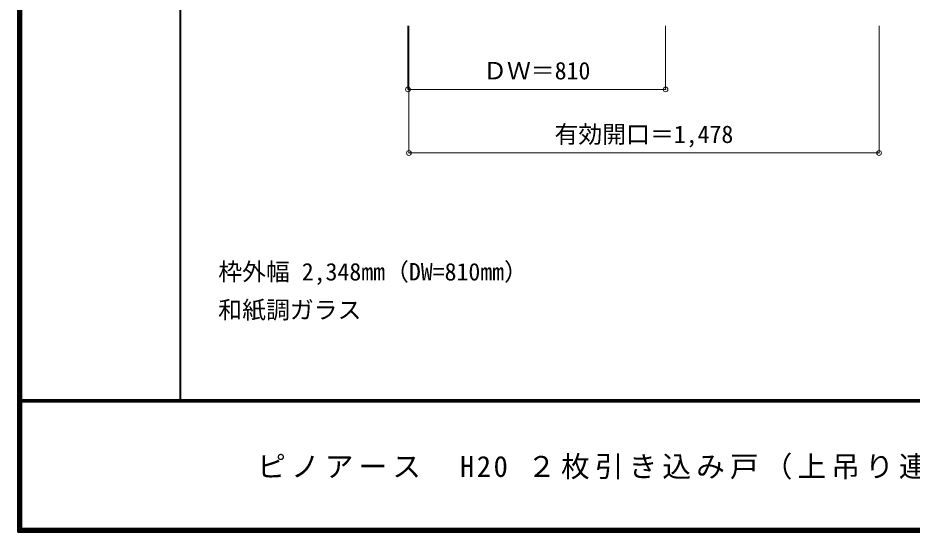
# Model space of a CAD drawing. Units: millimetres, scale not verified. Extents: x -6000 to 5700, y -4307 to 4260.
# Drawn here: x -6000 to -3189, y -4205 to -2588 of the extents above; entities that cross this region are included whole.
import ezdxf
from ezdxf.enums import TextEntityAlignment as Align

# ---------------------------------------------------------------- set-up
doc = ezdxf.new("R2010")
doc.units = ezdxf.units.MM
doc.header["$LTSCALE"] = 30
doc.header["$PDMODE"] = 32
doc.header["$PDSIZE"] = 15
doc.layers.add('0-A_文字', color=7, linetype='Continuous')
doc.layers.add('F-A_文字', color=7, linetype='Continuous')
doc.layers.add('0-B_寸法', color=7, linetype='Continuous', lineweight=9)
doc.layers.add('F-1_枠', color=6, linetype='Continuous', lineweight=40)
doc.styles.add('ＭＳ ゴシック', font='')
doc.styles.get('ＭＳ ゴシック').set_extended_font_data('MS Gothic')

msp = doc.modelspace()

# ---------------------------------------------------------------- linework, layer by layer
at = {"layer": '0-B_寸法', "color": 4}
for p, q in [((-4773.67, -2812.5), (-4773.67, -2612.5)), ((-4770.67, -3012.5), (-4770.67, -2612.5)), ((-3963.67, -2812.5), (-3963.67, -2612.5)), ((-3292.67, -3012.5), (-3292.67, -2612.5)), ((-3963.67, -2812.5), (-4773.67, -2812.5)), ((-4770.67, -3012.5), (-3292.67, -3012.5))]:
    msp.add_line(p, q, dxfattribs=at)
at = {"layer": '0-B_寸法'}
for p in [(-4773.67, -2812.5), (-3963.67, -2812.5), (-4770.67, -3012.5), (-3292.67, -3012.5)]:
    msp.add_point(p, dxfattribs=at)
at = {"layer": 'F-1_枠'}
for p, q in [((-6000, 4175), (-6000, -4205)), ((-5995, 4175), (-5995, -4205)), ((-5990, 4175), (-5990, -4205)), ((-5490, 4175), (-5490, -3790)), ((5700, -3790), (-6000, -3790)), ((5700, -3795), (-6000, -3795)), ((5700, -4195), (-6000, -4195)), ((5700, -4200), (-6000, -4200)), ((5700, -4205), (-6000, -4205))]:
    msp.add_line(p, q, dxfattribs=at)

# ---------------------------------------------------------------- texts
at = {"layer": '0-A_文字', "style": 'ＭＳ ゴシック'}
for s, p in [('枠外幅 2,348mm（DW=810mm）', (-5370, -3430)), ('和紙調ガラス', (-5370, -3550))]:
    msp.add_text(s, height=54.99, dxfattribs=at).set_placement(p, align=Align.BOTTOM_LEFT)
at = {"layer": '0-B_寸法', "style": 'ＭＳ ゴシック'}
for s, p in [('ＤＷ＝810', (-4537.42, -2797.5)), ('有効開口＝1,478', (-4312.92, -2997.5))]:
    msp.add_text(s, height=54.99, dxfattribs=at).set_placement(p, align=Align.BOTTOM_LEFT)
at = {"layer": 'F-A_文字', "insert": (-5247.55, -4040), "char_height": 65.98, "attachment_point": 7, "style": 'ＭＳ ゴシック'}
msp.add_mtext('\\T1.18;ピノアース\u3000H20\\~２枚引き込み戸（上吊り連動タイプ）Ｎ－ＷＪ／ＷＳ／ＷＧ／ＷＫ／ＷＭ／ＶＫ', dxfattribs=at)

doc.saveas('drawing.dxf')
